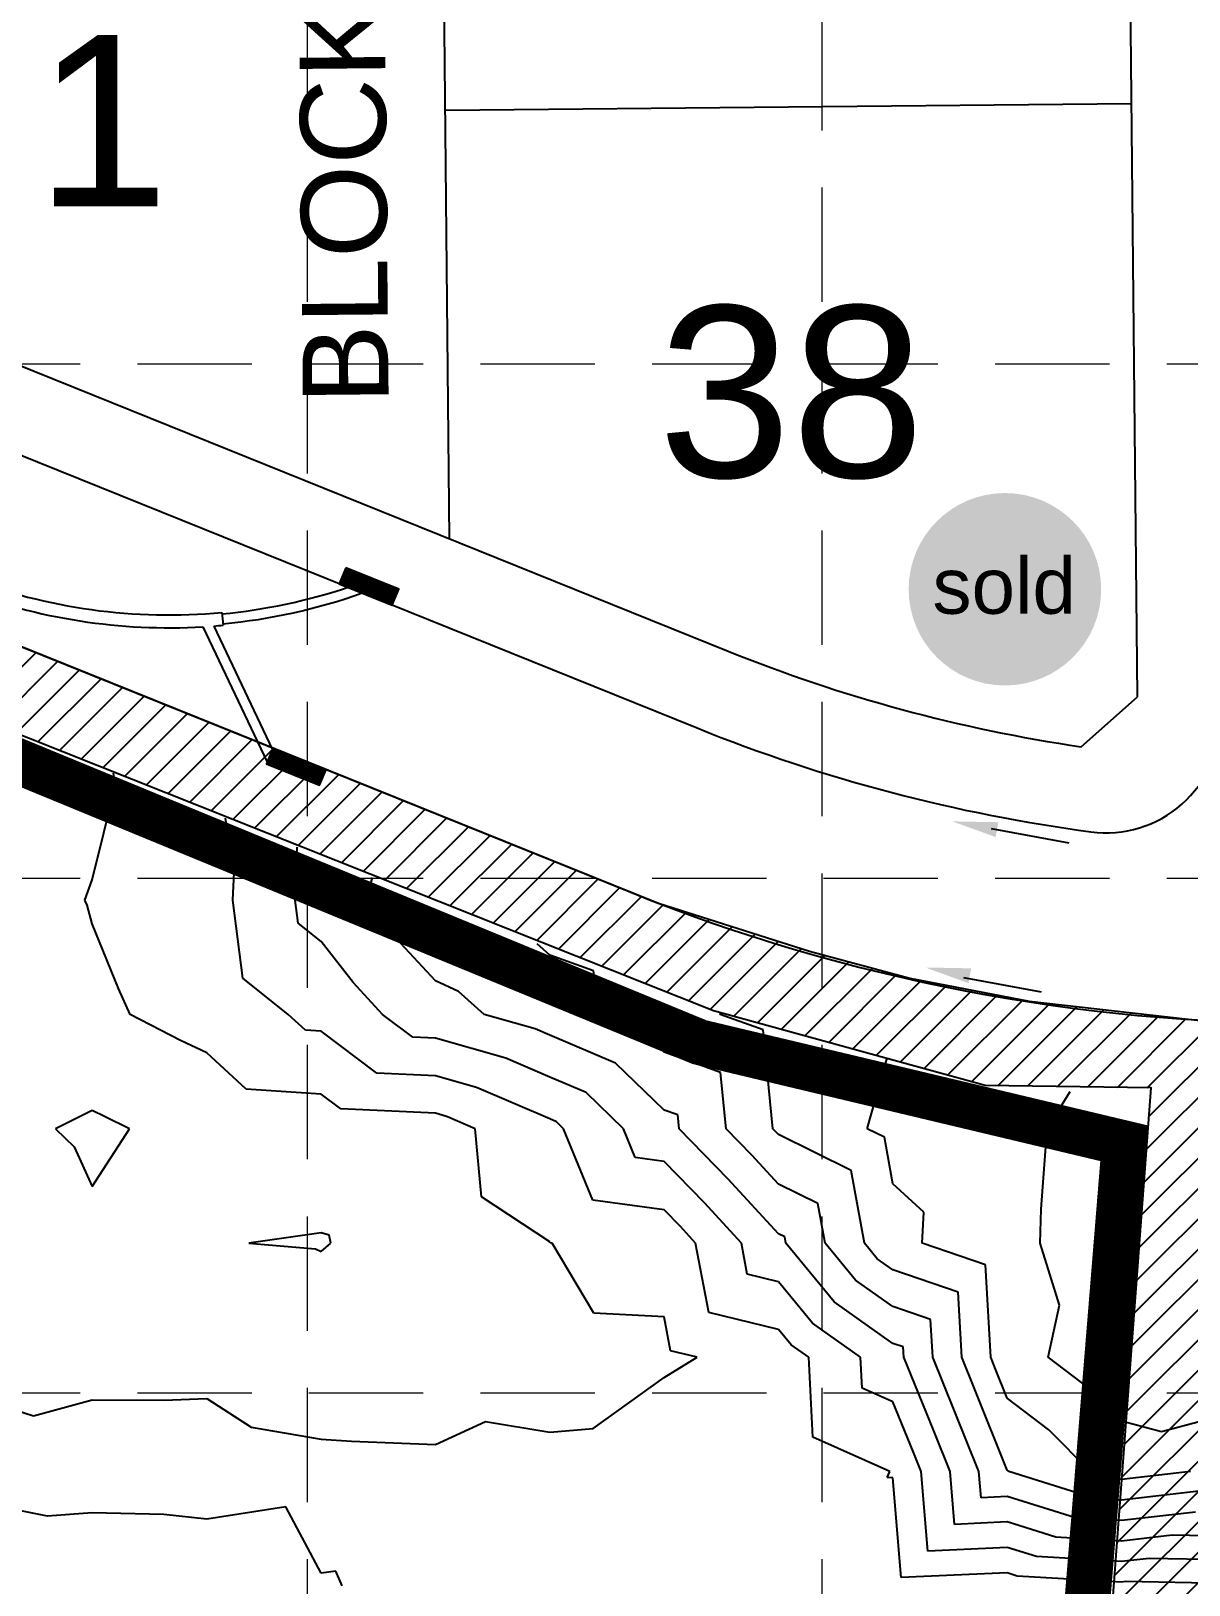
# Model space of a CAD drawing. Header units: inches. Extents: x 2468858 to 2474627, y 7110391 to 7114000.
# Drawn here: x 2469444.3 to 2469646.8, y 7111441.6 to 7111713.5 of the extents above; entities that cross this region are included whole.
import ezdxf
from ezdxf.enums import TextEntityAlignment as Align

# ---------------------------------------------------------------- set-up
doc = ezdxf.new("R2010")
doc.units = ezdxf.units.IN
doc.header["$MEASUREMENT"] = 0
doc.linetypes.add('HIDDEN', pattern=[0.375, 0.25, -0.125])
for name, color, linetype in [('AROW', 250, 'Continuous'), ('BASE', 7, 'Continuous'), ('BLOCKNO', 250, 'Continuous'), ('contours', 35, 'Continuous'), ('EROSION BLANKET', 84, 'Continuous'), ('FLOW', 250, 'Continuous'), ('GRID', 254, 'HIDDEN'), ('LIMITS OF DISTUBANCE', 1, 'HIDDEN'), ('LOT', 250, 'Continuous'), ('LOTNO', 250, 'Continuous'), ('PVMT', 250, 'Continuous'), ('SODDED LOT', 2, 'Continuous'), ('SROW', 250, 'Continuous'), ('STM', 1, 'Continuous')]:
    doc.layers.add(name, color=color, linetype=linetype)
doc.styles.add('ryland', font='ARIAL.TTF', dxfattribs={"height": 25})
doc.styles.get("Standard").update_dxf_attribs({"font": 'ARIAL.TTF'})
pattern_1 = [(135, (2470006.31313, 7111296.12996), (-0.1767767, -0.1767767), [])]

# ---------------------------------------------------------------- blocks, each defined once
blk = doc.blocks.new('1DB')
at = {"layer": 'FLOW'}
for p, q in [((6.25, 13), (20.07, 13)), ((6.25, -13.5), (20.07, -13.5))]:
    blk.add_line(p, q, dxfattribs=at)
for points in [[(7.28, 11.68), (7.28, 14.32), (-0.62, 13)], [(7.28, -14.32), (7.28, -11.68), (-0.62, -13)]]:
    blk.add_solid(points, dxfattribs=at)
blk = doc.blocks.new('Sold')
h = blk.add_hatch(color=7)
h.paths.add_polyline_path([(38.78, 18.77, 1), (0.52, 18.77, 1)])
h.paths.add_polyline_path([(2.42, 10.89), (36.59, 10.89), (36.59, 27.86), (2.42, 27.86)], flags=24)
at = {"layer": 'BASE', "color": 7, "style": 'ryland'}
blk.add_text('sold', height=11.127, dxfattribs=at).set_placement((19.5, 13.9), align=Align.CENTER)

msp = doc.modelspace()

# ---------------------------------------------------------------- hatches: boundary and pattern name
at = {"layer": 'SODDED LOT'}
h = msp.add_hatch(dxfattribs=at)
h.set_pattern_fill('ANSI31', color=256, scale=30, style=0)
h.set_pattern_definition([(45, (0, 0), (-2.6516504294, 2.6516504294), [])])
h.paths.add_polyline_path([(2473645.39, 7113690.66), (2473644.98, 7113704.58), (2473380.05, 7113706.22), (2473375.55, 7113692.3), (2473381.69, 7113694.76), (2473634.33, 7113693.94)])
h.paths.add_polyline_path([(2473661.81, 7113026.94), (2473687.47, 7113025.61), (2473728.46, 7113019.28), (2473771.12, 7113012.61), (2473800.78, 7113000.62), (2473816.11, 7112991.96), (2473817.62, 7112992.3), (2473826.58, 7112958.99), (2473778.33, 7112869.43), (2473754.23, 7112818.27), (2473704.86, 7112707.31), (2473675.95, 7112628.52), (2473649.37, 7112551.6), (2473609.35, 7112401.13), (2473621.99, 7112397.24), (2473660.24, 7112541.42), (2473686.99, 7112623.57), (2473721.05, 7112713.98), (2473756.54, 7112795.8), (2473776.21, 7112842.14), (2473803.69, 7112892.8), (2473821.26, 7112931.75), (2473838.19, 7112953.92), (2473843.82, 7112970.36), (2473841.57, 7112984.99), (2473834.36, 7112995.8), (2473821.75, 7113003.46), (2473803.51, 7113011.56), (2473780.76, 7113020.12), (2473754.18, 7113027.78), (2473717.91, 7113032.73), (2473683.75, 7113037.76), (2473675.22, 7113037.54), (2473668.46, 7113034.66), (2473663.02, 7113029.01)])
h.paths.add_polyline_path([(2473971.46, 7113199.84), (2473953.3, 7113211.94), (2473941.19, 7113192.09), (2473861.1, 7113065.57), (2473810.53, 7113087.5), (2473761.17, 7113101.51), (2473720.96, 7113106.99), (2473697.2, 7113110.44), (2473674.12, 7113113.74), (2473679.51, 7113105.34), (2473686.71, 7113099.95), (2473703.5, 7113097.55), (2473742.47, 7113092.16), (2473787.44, 7113083.17), (2473826.42, 7113069.98), (2473851, 7113058.59), (2473862.39, 7113053.19), (2473874.39, 7113053.49), (2473885.78, 7113058.29), (2473895.97, 7113069.68), (2473937.95, 7113137.71), (2473969.87, 7113198.61)])
h.paths.add_polyline_path([(2474189.42, 7113705.55), (2474212.71, 7113695.29), (2474173.05, 7113585.51), (2474125.46, 7113471.59), (2474078.44, 7113374.03), (2473995.24, 7113231.38), (2473980.72, 7113211.84), (2473961.73, 7113224.12), (2474019.25, 7113316.23), (2474060.01, 7113393.26), (2474123.11, 7113525), (2474155.5, 7113608.17)])
h.paths.add_polyline_path([(2472149.87, 7113580.61), (2472139.15, 7113587.25), (2472148.34, 7113599.5), (2472129.96, 7113617.37), (2472301.04, 7113620.95), (2472421.05, 7113670.47), (2472435.86, 7113657.7), (2472418.5, 7113656.68), (2472386.32, 7113644.43), (2472349.55, 7113630.65), (2472301.04, 7113613.8), (2472253.54, 7113608.18), (2472206.05, 7113607.67), (2472182.05, 7113606.65), (2472168.77, 7113602.57), (2472156, 7113590.31)])
h.paths.add_polyline_path([(2472770.94, 7113693.31), (2472783.83, 7113696.4), (2473029.19, 7113695.37), (2473046.2, 7113689.7), (2473045.68, 7113705.68), (2472771.46, 7113707.22)])
h.paths.add_polyline_path([(2472613.26, 7113048.11), (2472742.65, 7113047.89), (2472742.87, 7112984.1), (2472740.21, 7112975.02), (2472732.24, 7112966.82), (2472722.71, 7112964.61), (2472628.32, 7112964.83), (2472620.35, 7112967.71), (2472615.69, 7112974.13), (2472614.14, 7112982.33), (2472613.26, 7112995.17)])
h.paths.add_polyline_path([(2471336.5, 7111475.41), (2471335.53, 7111275.42), (2470491.66, 7111254.32), (2470479.59, 7111328.94), (2470466.02, 7111461.6), (2470553.43, 7111470.9), (2470638.4, 7111473.12)])
h.paths.add_polyline_path([(2473446.67, 7112356.48), (2473471.9, 7112308.47), (2473532.94, 7112257.21), (2473501.2, 7112186.43), (2473329.47, 7112103.43), (2473116.22, 7112035.9), (2473103.2, 7112106.69), (2473072.63, 7112126.65), (2472815.11, 7111934.94), (2472802.33, 7111780.66), (2472622.31, 7111675.22), (2472617.64, 7111803.67), (2472501.02, 7111721.1), (2472320.82, 7111594.38), (2472182.92, 7111519.02), (2472068.92, 7111484.1), (2471932.85, 7111463.88), (2471923.66, 7111337.05), (2471693.82, 7111327.86), (2471696.08, 7111477.57), (2471836.92, 7111477.57), (2471858.78, 7111468.52), (2471876.58, 7111467.89), (2471898.13, 7111477.88), (2471906.24, 7111490.37), (2471909.37, 7111504.1), (2471908.12, 7111517.84), (2471903.75, 7111528.77), (2471899.69, 7111538.75), (2471899.78, 7111997.71), (2471902.82, 7112006.8), (2471908.61, 7112013.14), (2471915.23, 7112016.45), (2471926.26, 7112016.45), (2472502.65, 7112016.18), (2472510.04, 7112014.97), (2472516.23, 7112010.27), (2472519.86, 7112006.24), (2472597.23, 7111900.26), (2472601.63, 7111894), (2472601.97, 7111890.79), (2472601.97, 7111885.88), (2472602.14, 7111880.64), (2472603.49, 7111873.53), (2472605.53, 7111864.06), (2472610.94, 7111855.26), (2472618.72, 7111847.65), (2472625.66, 7111842.74), (2472634.12, 7111839.53), (2472648.17, 7111837.16), (2472661.03, 7111839.36), (2472670.85, 7111843.93), (2472681.25, 7111852.18), (2472689.32, 7111863.68), (2472693.24, 7111876.13), (2472698.54, 7111882.82), (2472979.47, 7112088.66), (2473047.7, 7112135.28), (2473102.11, 7112161.18), (2473168.62, 7112185.36), (2473235.48, 7112199.35), (2473286.97, 7112219.37), (2473338.95, 7112250.36), (2473378.05, 7112286.58), (2473406.65, 7112322.33), (2473434.97, 7112369.64)])
h.paths.add_polyline_path([(2469394.72, 7112321.68), (2469408.62, 7112317.35), (2469404.61, 7112306.55), (2469398.28, 7112300.53), (2469390.56, 7112297.13), (2469383.91, 7112297.75), (2469371.4, 7112301.14), (2469261.63, 7112337.75), (2469252.63, 7112344.02), (2469246.91, 7112352.88), (2469243.9, 7112361.06), (2469244.31, 7112369.38), (2469247.04, 7112379.88), (2469254.13, 7112392.28), (2469258.63, 7112404.82), (2469259.86, 7112413.96), (2469268.32, 7112441.06), (2469285.1, 7112497.6), (2469297.51, 7112549.94), (2469306.04, 7112604.22), (2469344.05, 7112603.83), (2469331.64, 7112539.47), (2469306.04, 7112437.89), (2469285.48, 7112378.57), (2469297.12, 7112353.37)])
h.paths.add_polyline_path([(2469215.25, 7111699.11), (2469133.16, 7111698.8), (2469133.12, 7111837.42), (2469136.78, 7111854.07), (2469131.5, 7111869.1), (2469132.54, 7111935.15), (2469148.79, 7112051.43), (2469175.43, 7112146.92), (2469214.08, 7112259.79), (2469218.22, 7112266.73), (2469223.73, 7112271.92), (2469228.76, 7112275.22), (2469234.9, 7112277.11), (2469242.61, 7112277.42), (2469249.21, 7112276.01), (2469256.45, 7112274.12), (2469362.5, 7112239.2), (2469368.95, 7112235.11), (2469372.09, 7112231.49), (2469374.61, 7112225.05), (2469375.55, 7112217.02), (2469372.57, 7112206.8), (2469260.7, 7112244.71), (2469237.57, 7112231.81), (2469223.88, 7112159.46), (2469213.8, 7112077.45), (2469211.79, 7111997.38), (2469212.59, 7111919.31)])
edge = h.paths.add_edge_path()
edge.add_line((2469946.69, 7111538.54), (2469944.94, 7111523.5))
edge.add_line((2469944.94, 7111523.5), (2469929.5, 7111368.54))
edge.add_line((2469929.5, 7111368.54), (2469627.82, 7111363.41))
edge.add_line((2469627.82, 7111363.41), (2469640.14, 7111528.56))
edge.add_line((2469640.14, 7111528.56), (2469611.1, 7111528.96))
edge.add_line((2469611.1, 7111528.96), (2469563.64, 7111542.06))
edge.add_line((2469563.64, 7111542.06), (2469395.72, 7111608.85))
edge.add_line((2469395.72, 7111608.85), (2469312.31, 7111524.84))
edge.add_line((2469312.31, 7111524.84), (2469259.94, 7111580.22))
edge.add_line((2469259.94, 7111580.22), (2469329.02, 7111646.45))
edge.add_line((2469329.02, 7111646.45), (2469327.64, 7111656.69))
edge.add_line((2469327.64, 7111656.69), (2469327.34, 7111668.01))
edge.add_line((2469327.34, 7111668.01), (2469328.7, 7111676.32))
edge.add_line((2469328.7, 7111676.32), (2469331.57, 7111684.93))
edge.add_line((2469331.57, 7111684.93), (2469335.65, 7111692.02))
edge.add_line((2469335.65, 7111692.02), (2469336.86, 7111699.72))
edge.add_line((2469336.86, 7111699.72), (2469350.6, 7111699.88))
edge.add_line((2469350.6, 7111699.88), (2469349.09, 7111695.19))
edge.add_line((2469349.09, 7111695.19), (2469344.26, 7111688.25))
edge.add_line((2469344.26, 7111688.25), (2469339.88, 7111679.79))
edge.add_arc((2469382.62, 7111662.98), 45.93, 158.5343, 290.6104)
edge.add_arc((2469402.89, 7111601.9), 18.55, 61.3608, 102.7575, ccw=False)
edge.add_line((2469411.78, 7111618.18), (2469554, 7111560.87))
edge.add_line((2469554, 7111560.87), (2469580.43, 7111552.5))
edge.add_line((2469580.43, 7111552.5), (2469597.93, 7111547.75))
edge.add_line((2469597.93, 7111547.75), (2469618.84, 7111543.76))
edge.add_line((2469618.84, 7111543.76), (2469652.78, 7111539.88))
edge.add_line((2469652.78, 7111539.88), (2469703, 7111539.88))
edge.add_line((2469703, 7111539.88), (2469903.74, 7111540.59))
edge.add_line((2469903.74, 7111540.59), (2469929.65, 7111539.77))
edge.add_line((2469929.65, 7111539.77), (2469946.69, 7111538.54))
at = {"layer": 'STM'}
h = msp.add_hatch(dxfattribs=at)
h.set_pattern_fill('ANSI31', color=5, scale=2, angle=90, style=0)
h.set_pattern_definition(pattern_1)
h.paths.add_polyline_path([(2469499.3, 7111619.55), (2469498.18, 7111616.77), (2469507.45, 7111613.03), (2469508.58, 7111615.81)])
h = msp.add_hatch(dxfattribs=at)
h.set_pattern_fill('ANSI31', color=5, scale=2, angle=90, style=0)
h.set_pattern_definition(pattern_1)
h.paths.add_polyline_path([(2469486.58, 7111588.02), (2469485.46, 7111585.24), (2469494.73, 7111581.5), (2469495.86, 7111584.28)])

# ---------------------------------------------------------------- linework, layer by layer
at = {"layer": 'AROW', "color": 7}
msp.add_line((2469517.46, 7111624.63), (2469513.81, 7112003.42), dxfattribs=at)
at = {"layer": 'contours', "color": 35}
for p, q in [((2469459.03, 7111581.42, 572), (2469458.69, 7111583.64, 572)), ((2469454.99, 7111564.96, 572), (2469459.03, 7111581.42, 572)), ((2469479.8, 7111566.23, 573), (2469478.26, 7111575.74, 573)), ((2469490.44, 7111561.42, 574), (2469490.84, 7111570.67, 574)), ((2469479.59, 7111561.42, 573), (2469479.8, 7111566.23, 573)), ((2469453.68, 7111561.42, 572), (2469454.99, 7111564.96, 572)), ((2469502.89, 7111561.42, 575), (2469503.96, 7111565.38, 575)), ((2469454.1, 7111560.54, 572), (2469453.68, 7111561.42, 572)), ((2469454.99, 7111557.26, 572), (2469454.1, 7111560.54, 572)), ((2469481.33, 7111547.76, 573), (2469479.59, 7111561.42, 573)), ((2469490.96, 7111557.39, 574), (2469490.44, 7111561.42, 574)), ((2469508.2, 7111554.64, 575), (2469502.89, 7111561.42, 575)), ((2469494.99, 7111554.15, 574), (2469490.96, 7111557.39, 574)), ((2469459.54, 7111545.97, 572), (2469454.99, 7111557.26, 572)), ((2469514.99, 7111547.29, 575), (2469508.2, 7111554.64, 575)), ((2469500.58, 7111547.01, 574), (2469494.99, 7111554.15, 574)), ((2469534.99, 7111551.78, 576), (2469532.77, 7111553.75, 576)), ((2469542.61, 7111549.05, 576), (2469534.99, 7111551.78, 576)), ((2469489.22, 7111541.42, 573), (2469481.33, 7111547.76, 573)), ((2469505.74, 7111541.42, 574), (2469500.58, 7111547.01, 574)), ((2469519.01, 7111545.44, 575), (2469514.99, 7111547.29, 575)), ((2469543.68, 7111541.42, 576), (2469542.61, 7111549.05, 576)), ((2469461.63, 7111541.42, 572), (2469459.54, 7111545.97, 572)), ((2469523.52, 7111541.42, 575), (2469519.01, 7111545.44, 575)), ((2469470.43, 7111536.87, 572), (2469461.63, 7111541.42, 572)), ((2469492.24, 7111538.67, 573), (2469489.22, 7111541.42, 573)), ((2469511.02, 7111537.45, 574), (2469505.74, 7111541.42, 574)), ((2469532.45, 7111538.88, 575), (2469523.52, 7111541.42, 575)), ((2469551.62, 7111538.05, 576), (2469543.68, 7111541.42, 576)), ((2469564.8, 7111541.42, 577), (2469564.85, 7111541.64, 577)), ((2469572.31, 7111538.74, 577), (2469564.8, 7111541.42, 577)), ((2469494.99, 7111538.48, 573), (2469492.24, 7111538.67, 573)), ((2469504.73, 7111531.16, 573), (2469494.99, 7111538.48, 573)), ((2469534.99, 7111537.78, 575), (2469532.45, 7111538.88, 575)), ((2469574.01, 7111521.42, 577), (2469572.31, 7111538.74, 577)), ((2469474.99, 7111534.67, 572), (2469470.43, 7111536.87, 572)), ((2469514.99, 7111537.27, 574), (2469511.02, 7111537.45, 574)), ((2469527.33, 7111533.76, 574), (2469514.99, 7111537.27, 574)), ((2469546.47, 7111532.91, 575), (2469534.99, 7111537.78, 575)), ((2469554.99, 7111534.8, 576), (2469551.62, 7111538.05, 576)), ((2469481.91, 7111528.34, 572), (2469474.99, 7111534.67, 572)), ((2469534.99, 7111530.45, 574), (2469527.33, 7111533.76, 574)), ((2469554.99, 7111524.67, 575), (2469546.47, 7111532.91, 575)), ((2469564.85, 7111531.28, 576), (2469554.99, 7111534.8, 576)), ((2469590.49, 7111521.42, 578), (2469593.93, 7111533.6, 578)), ((2469514.99, 7111530.69, 573), (2469504.73, 7111531.16, 573)), ((2469522.2, 7111528.64, 573), (2469514.99, 7111530.69, 573)), ((2469541.33, 7111527.76, 574), (2469534.99, 7111530.45, 574)), ((2469565.82, 7111521.42, 576), (2469564.85, 7111531.28, 576)), ((2469494.99, 7111527.46, 572), (2469481.91, 7111528.34, 572)), ((2469498.43, 7111524.87, 572), (2469494.99, 7111527.46, 572)), ((2469534.99, 7111523.12, 573), (2469522.2, 7111528.64, 573)), ((2469547.88, 7111521.42, 574), (2469541.33, 7111527.76, 574)), ((2469621.97, 7111521.42, 579), (2469626, 7111527.95, 579)), ((2469514.99, 7111524.11, 572), (2469498.43, 7111524.87, 572)), ((2469454.99, 7111524.62, 571), (2469448.53, 7111521.42, 571)), ((2469457.1, 7111523.53, 571), (2469454.99, 7111524.62, 571)), ((2469461.47, 7111521.42, 571), (2469457.1, 7111523.53, 571)), ((2469517.08, 7111523.52, 572), (2469514.99, 7111524.11, 572)), ((2469521.93, 7111521.42, 572), (2469517.08, 7111523.52, 572)), ((2469536.18, 7111522.61, 573), (2469534.99, 7111523.12, 573)), ((2469537.41, 7111521.42, 573), (2469536.18, 7111522.61, 573)), ((2469557.39, 7111523.82, 575), (2469554.99, 7111524.67, 575)), ((2469557.62, 7111521.42, 575), (2469557.39, 7111523.82, 575)), ((2469448.53, 7111521.42, 571), (2469451.8, 7111518.23, 571)), ((2469454.99, 7111511.33, 571), (2469461.47, 7111521.42, 571)), ((2469523.05, 7111509.49, 572), (2469521.93, 7111521.42, 572)), ((2469542.49, 7111508.92, 573), (2469537.41, 7111521.42, 573)), ((2469549.93, 7111516.37, 574), (2469547.88, 7111521.42, 574)), ((2469566.18, 7111512.61, 575), (2469557.62, 7111521.42, 575)), ((2469570.33, 7111516.77, 576), (2469565.82, 7111521.42, 576)), ((2469574.49, 7111520.93, 577), (2469574.01, 7111521.42, 577)), ((2469574.99, 7111520.39, 577), (2469574.49, 7111520.93, 577)), ((2469587.69, 7111514.13, 577), (2469574.99, 7111520.39, 577)), ((2469593.5, 7111519.94, 578), (2469590.49, 7111521.42, 578)), ((2469594.99, 7111511.75, 578), (2469593.5, 7111519.94, 578)), ((2469620.94, 7111507.37, 579), (2469621.97, 7111521.42, 579)), ((2469451.8, 7111518.23, 571), (2469454.99, 7111511.33, 571)), ((2469574.99, 7111511.71, 576), (2469570.33, 7111516.77, 576)), ((2469554.99, 7111515.69, 574), (2469549.93, 7111516.37, 574)), ((2469562.02, 7111508.45, 574), (2469554.99, 7111515.69, 574)), ((2469590, 7111501.42, 577), (2469587.69, 7111514.13, 577)), ((2469574.99, 7111503.03, 575), (2469566.18, 7111512.61, 575)), ((2469581.88, 7111508.31, 576), (2469574.99, 7111511.71, 576)), ((2469600.39, 7111506.82, 578), (2469594.99, 7111511.75, 578)), ((2469534.99, 7111501.6, 572), (2469523.05, 7111509.49, 572)), ((2469554.99, 7111507.25, 573), (2469542.49, 7111508.92, 573)), ((2469568.49, 7111501.42, 574), (2469562.02, 7111508.45, 574)), ((2469557.86, 7111504.29, 573), (2469554.99, 7111507.25, 573)), ((2469583.13, 7111501.42, 576), (2469581.88, 7111508.31, 576)), ((2469600.11, 7111501.42, 578), (2469600.39, 7111506.82, 578)), ((2469620.75, 7111501.42, 579), (2469620.94, 7111507.37, 579)), ((2469494.99, 7111503.2, 571), (2469482.35, 7111501.42, 571)), ((2469496.38, 7111502.82, 571), (2469494.99, 7111503.2, 571)), ((2469560.5, 7111501.42, 573), (2469557.86, 7111504.29, 573)), ((2469576.07, 7111502.5, 575), (2469574.99, 7111503.03, 575)), ((2469482.35, 7111501.42, 571), (2469493.99, 7111500.42, 571)), ((2469493.99, 7111500.42, 571), (2469494.99, 7111499.96, 571)), ((2469494.99, 7111499.96, 571), (2469496.67, 7111501.42, 571)), ((2469496.67, 7111501.42, 571), (2469496.38, 7111502.82, 571)), ((2469535.04, 7111501.47, 572), (2469534.99, 7111501.6, 572)), ((2469535.42, 7111501.42, 572), (2469535.04, 7111501.47, 572)), ((2469542.69, 7111489.13, 572), (2469535.42, 7111501.42, 572)), ((2469562.83, 7111489.26, 573), (2469560.5, 7111501.42, 573)), ((2469569.53, 7111495.96, 574), (2469568.49, 7111501.42, 574)), ((2469576.26, 7111501.42, 575), (2469576.07, 7111502.5, 575)), ((2469584.72, 7111491.15, 575), (2469576.26, 7111501.42, 575)), ((2469588.48, 7111494.92, 576), (2469583.13, 7111501.42, 576)), ((2469592.25, 7111498.68, 577), (2469590, 7111501.42, 577)), ((2469611.19, 7111497.62, 578), (2469600.11, 7111501.42, 578)), ((2469624.11, 7111490.54, 579), (2469620.75, 7111501.42, 579)), ((2469594.99, 7111496.74, 577), (2469592.25, 7111498.68, 577)), ((2469612.1, 7111481.42, 578), (2469611.19, 7111497.62, 578)), ((2469574.99, 7111494.63, 574), (2469569.53, 7111495.96, 574)), ((2469594.99, 7111490.29, 576), (2469588.48, 7111494.92, 576)), ((2469606.39, 7111492.82, 577), (2469594.99, 7111496.74, 577)), ((2469580.95, 7111487.38, 574), (2469574.99, 7111494.63, 574)), ((2469607.03, 7111481.42, 577), (2469606.39, 7111492.82, 577)), ((2469594.99, 7111483.85, 575), (2469584.72, 7111491.15, 575)), ((2469601.59, 7111488.03, 576), (2469594.99, 7111490.29, 576)), ((2469622.15, 7111481.42, 579), (2469624.11, 7111490.54, 579)), ((2469554.99, 7111488.48, 572), (2469542.69, 7111489.13, 572)), ((2469556.12, 7111482.56, 572), (2469554.99, 7111488.48, 572)), ((2469574.99, 7111486.28, 573), (2469562.83, 7111489.26, 573)), ((2469589.33, 7111481.42, 574), (2469580.95, 7111487.38, 574)), ((2469601.97, 7111481.42, 576), (2469601.59, 7111488.03, 576)), ((2469577.18, 7111483.62, 573), (2469574.99, 7111486.28, 573)), ((2469554.99, 7111477.89, 572), (2469560.75, 7111481.42, 572)), ((2469560.75, 7111481.42, 572), (2469556.12, 7111482.56, 572)), ((2469580.27, 7111481.42, 573), (2469577.18, 7111483.62, 573)), ((2469581.01, 7111467.45, 573), (2469580.27, 7111481.42, 573)), ((2469589.62, 7111476.05, 574), (2469589.33, 7111481.42, 574)), ((2469596.79, 7111483.23, 575), (2469594.99, 7111483.85, 575)), ((2469596.9, 7111481.42, 575), (2469596.79, 7111483.23, 575)), ((2469602.13, 7111468.56, 575), (2469596.9, 7111481.42, 575)), ((2469605.73, 7111472.17, 576), (2469601.97, 7111481.42, 576)), ((2469609.33, 7111475.77, 577), (2469607.03, 7111481.42, 577)), ((2469612.94, 7111479.37, 578), (2469612.1, 7111481.42, 578)), ((2469629.45, 7111475.89, 579), (2469622.15, 7111481.42, 579)), ((2469614.99, 7111474.26, 578), (2469612.94, 7111479.37, 578)), ((2469542.55, 7111468.99, 572), (2469554.99, 7111477.89, 572)), ((2469594.99, 7111473.65, 574), (2469589.62, 7111476.05, 574)), ((2469634.99, 7111470.26, 579), (2469629.45, 7111475.89, 579)), ((2469434.99, 7111474.32, 572), (2469444.73, 7111471.17, 572)), ((2469444.73, 7111471.17, 572), (2469454.99, 7111473.98, 572)), ((2469454.99, 7111473.98, 572), (2469467.51, 7111473.94, 572)), ((2469467.51, 7111473.94, 572), (2469474.99, 7111474.2, 572)), ((2469474.99, 7111474.2, 572), (2469482.79, 7111469.22, 572)), ((2469598.53, 7111464.96, 574), (2469594.99, 7111473.65, 574)), ((2469614.99, 7111461.68, 577), (2469609.33, 7111475.77, 577)), ((2469622.29, 7111468.73, 578), (2469614.99, 7111474.26, 578)), ((2469610.04, 7111461.42, 576), (2469605.73, 7111472.17, 576)), ((2469654.99, 7111471.86, 579), (2469641.94, 7111468.37, 579)), ((2469482.79, 7111469.22, 572), (2469494.99, 7111467.12, 572)), ((2469514.99, 7111466.18, 572), (2469523.75, 7111470.18, 572)), ((2469523.75, 7111470.18, 572), (2469534.99, 7111468.34, 572)), ((2469534.99, 7111468.34, 572), (2469542.55, 7111468.99, 572)), ((2469604.99, 7111461.42, 575), (2469602.13, 7111468.56, 575)), ((2469629.48, 7111461.42, 578), (2469622.29, 7111468.73, 578)), ((2469641.94, 7111468.37, 579), (2469634.99, 7111470.26, 579)), ((2469494.99, 7111467.12, 572), (2469500.3, 7111466.73, 572)), ((2469500.3, 7111466.73, 572), (2469514.99, 7111466.18, 572)), ((2469594.48, 7111461.42, 573), (2469581.01, 7111467.45, 573)), ((2469599.95, 7111461.42, 574), (2469598.53, 7111464.96, 574)), ((2469593.98, 7111460.41, 573), (2469594.48, 7111461.42, 573)), ((2469594.99, 7111460.31, 573), (2469593.98, 7111460.41, 573)), ((2469596.43, 7111442.87, 573), (2469594.99, 7111460.31, 573)), ((2469601.1, 7111447.53, 574), (2469599.95, 7111461.42, 574)), ((2469605.76, 7111452.19, 575), (2469604.99, 7111461.42, 575)), ((2469610.42, 7111456.85, 576), (2469610.04, 7111461.42, 576)), ((2469615.13, 7111461.57, 577), (2469614.99, 7111461.68, 577)), ((2469615.28, 7111461.42, 577), (2469615.13, 7111461.57, 577)), ((2469630.29, 7111456.72, 577), (2469615.28, 7111461.42, 577)), ((2469633.67, 7111460.11, 578), (2469629.48, 7111461.42, 578)), ((2469634.99, 7111460.03, 578), (2469633.67, 7111460.11, 578)), ((2469647.05, 7111461.42, 578), (2469634.99, 7111460.03, 578)), ((2469614.99, 7111457.06, 576), (2469610.42, 7111456.85, 576)), ((2469626.9, 7111453.33, 576), (2469614.99, 7111457.06, 576)), ((2469651.97, 7111458.4, 577), (2469634.99, 7111456.44, 577)), ((2469447.16, 7111453.6, 572), (2469434.99, 7111456.11, 572)), ((2469454.99, 7111454.2, 572), (2469447.16, 7111453.6, 572)), ((2469467.51, 7111453.94, 572), (2469454.99, 7111454.2, 572)), ((2469488.82, 7111455.25, 572), (2469474.99, 7111453.08, 572)), ((2469494.99, 7111443.68, 572), (2469488.82, 7111455.25, 572)), ((2469634.99, 7111456.44, 577), (2469630.29, 7111456.72, 577)), ((2469647.91, 7111454.34, 576), (2469634.99, 7111452.85, 576)), ((2469474.99, 7111453.08, 572), (2469467.51, 7111453.94, 572)), ((2469614.99, 7111452.61, 575), (2469605.76, 7111452.19, 575)), ((2469623.51, 7111449.94, 575), (2469614.99, 7111452.61, 575)), ((2469634.99, 7111452.85, 576), (2469626.9, 7111453.33, 576)), ((2469634.99, 7111449.27, 575), (2469623.51, 7111449.94, 575)), ((2469643.85, 7111450.29, 575), (2469634.99, 7111449.27, 575)), ((2469654.99, 7111450.06, 575), (2469643.85, 7111450.29, 575)), ((2469614.99, 7111448.16, 574), (2469601.1, 7111447.53, 574)), ((2469620.12, 7111446.55, 574), (2469614.99, 7111448.16, 574)), ((2469634.99, 7111445.68, 574), (2469620.12, 7111446.55, 574)), ((2469639.8, 7111446.23, 574), (2469634.99, 7111445.68, 574)), ((2469654.99, 7111445.92, 574), (2469639.8, 7111446.23, 574)), ((2469497.55, 7111443.99, 572), (2469494.99, 7111443.68, 572)), ((2469498.68, 7111441.42, 572), (2469497.55, 7111443.99, 572)), ((2469614.99, 7111443.71, 573), (2469596.43, 7111442.87, 573)), ((2469616.73, 7111443.16, 573), (2469614.99, 7111443.71, 573)), ((2469634.99, 7111442.09, 573), (2469616.73, 7111443.16, 573)), ((2469635.74, 7111442.18, 573), (2469634.99, 7111442.09, 573)), ((2469654.99, 7111441.78, 573), (2469635.74, 7111442.18, 573))]:
    msp.add_line(p, q, dxfattribs=at)
at = {"layer": 'GRID', "color": 252, "linetype": 'HIDDEN', "lineweight": 0, "ltscale": 80}
for p, q in [((2469492.57, 7113906.08), (2469492.57, 7110754.83)), ((2469582.57, 7113906.08), (2469582.57, 7110754.83)), ((2468952.87, 7111655.23), (2474532.87, 7111655.23)), ((2468952.87, 7111565.23), (2474532.87, 7111565.23)), ((2468952.87, 7111475.23), (2474532.87, 7111475.23))]:
    msp.add_line(p, q, dxfattribs=at)
at = {"layer": 'LIMITS OF DISTUBANCE', "ltscale": 300, "const_width": 8}
msp.add_lwpolyline([(2471705.42, 7112622.35), (2469299.78, 7112610.93), (2469280.51, 7112511.92), (2469190.31, 7112212.78), (2469165.72, 7112138.5, 0.093397), (2469125.14, 7111836.24), (2469126.65, 7111691.28), (2469320.36, 7111692.25), (2469319.4, 7111652.36), (2469249.22, 7111583.65), (2469311.22, 7111515.9), (2469399.19, 7111603.35), (2469561.17, 7111536.56), (2469635.52, 7111518.85), (2469622.58, 7111359.81), (2469939.15, 7111366.28), (2469938.07, 7111400.24), (2470156.41, 7111338.31), (2470318.79, 7111316.1), (2470476.04, 7111322.08), (2470480.31, 7111246.9), (2471344.66, 7111268.5)], format="xyb", dxfattribs=at)
at = {"layer": 'LOT', "color": 7}
msp.add_line((2469636.74, 7111700.72), (2469516.74, 7111699.57), dxfattribs=at)
at = {"layer": 'PVMT', "color": 7}
for p, q in [((2469394.97, 7111658.4), (2469560.76, 7111591.53)), ((2469409.36, 7111619.17), (2469549.16, 7111562.78))]:
    msp.add_line(p, q, dxfattribs=at)
for centre, radius, start, end in [((2469632.27, 7111593.18), 20, 262.4145, 0.5521), ((2469667.19, 7111855.37), 284.5, 248.0315, 262.4145), ((2469667.19, 7111855.37), 315.5, 248.0315, 270.1954)]:
    msp.add_arc(centre, radius, start, end, dxfattribs=at)
at = {"layer": 'SODDED LOT'}
for points in [[(2469411.78, 7111618.18), (2469554, 7111560.87), (2469580.43, 7111552.5), (2469597.93, 7111547.75), (2469618.84, 7111543.76), (2469652.78, 7111539.88)], [(2469929.5, 7111368.54), (2469627.82, 7111363.41), (2469640.14, 7111528.56), (2469611.1, 7111528.96), (2469563.64, 7111542.06), (2469395.72, 7111608.85)]]:
    msp.add_lwpolyline(points, dxfattribs=at)
at = {"layer": 'SROW', "color": 7}
for p, q in [((2469637.74, 7111596.97), (2469633.8, 7112005.26)), ((2469406.26, 7111669.48), (2469566.18, 7111604.97)), ((2469627.91, 7111588.24), (2469637.74, 7111596.97))]:
    msp.add_line(p, q, dxfattribs=at)
msp.add_arc((2469667.19, 7111855.37), 270, 248.0315, 261.636, dxfattribs=at)
at = {"layer": 'STM', "color": 5}
for p, q in [((2469477.65, 7111611.75), (2469477.86, 7111609.51)), ((2469474.34, 7111609.24), (2469485.58, 7111585.53)), ((2469476.21, 7111609.36), (2469486.47, 7111587.73))]:
    msp.add_line(p, q, dxfattribs=at)
for points in [[(2469499.3, 7111619.55), (2469498.18, 7111616.77), (2469507.45, 7111613.03), (2469508.58, 7111615.81)], [(2469486.58, 7111588.02), (2469485.46, 7111585.24), (2469494.73, 7111581.5), (2469495.86, 7111584.28)]]:
    msp.add_lwpolyline(points, close=True, dxfattribs=at)
for radius, start, end in [(98.87, 248.9057, 275.3877), (101.12, 248.9057, 273.3884), (99.12, 275.3877, 288.4411), (100.87, 275.3877, 289.5951), (101.12, 274.4537, 275.3877)]:
    msp.add_arc((2469468.36, 7111710.18), radius, start, end, dxfattribs=at)

# ---------------------------------------------------------------- block references
at = {"layer": 'EROSION BLANKET', "xscale": 0.8800000000628643, "yscale": 0.8800000001210719, "zscale": 0.8800000000000001}
msp.add_blockref('Sold', (2469597.29, 7111599.28), dxfattribs=at)
at = {"layer": 'FLOW', "color": 7, "rotation": 349.478349443381}
msp.add_blockref('1DB', (2469603.66, 7111562.29), dxfattribs=at)

# ---------------------------------------------------------------- texts
at = {"layer": 'BLOCKNO', "color": 7}
msp.add_text('BLOCK "B"', height=15, rotation=90.5521, dxfattribs=at).set_placement((2469498.8, 7111700.98), align=Align.MIDDLE)
at = {"layer": 'LOTNO', "color": 7}
for s, p in [('1', (2469456.76, 7111697.8)), ('38', (2469577.22, 7111650.39))]:
    msp.add_text(s, height=30, dxfattribs=at).set_placement(p, align=Align.MIDDLE)

doc.saveas('drawing.dxf')
